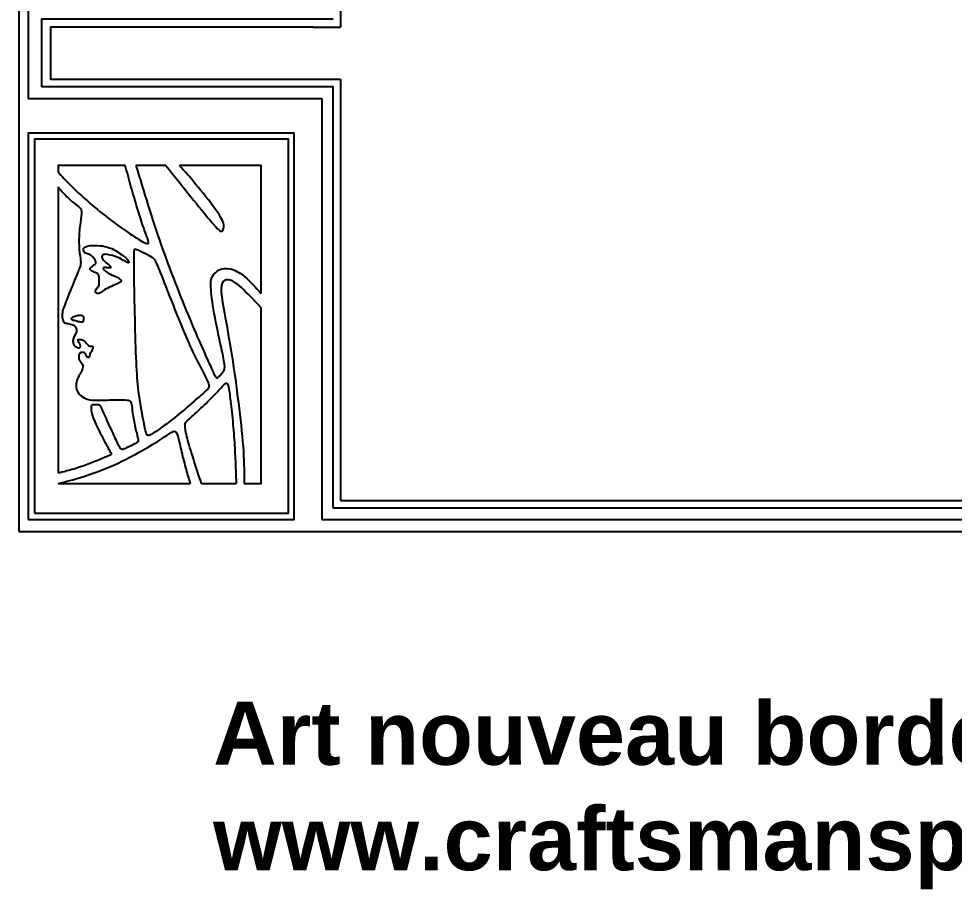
# Model space of a CAD drawing. Extents: x 0 to 80.9, y -7.4 to 60.
# Drawn here: x 0 to 19.25, y -7.36 to 10.54 of the extents above; entities that cross this region are included whole.
import ezdxf

# ---------------------------------------------------------------- set-up
doc = ezdxf.new("R2010")
doc.units = 0
doc.header["$MEASUREMENT"] = 0
doc.layers.get('0').update_dxf_attribs({"linetype": 'CONTINUOUS'})
doc.layers.add('LAYER_1', color=7, linetype='CONTINUOUS')

msp = doc.modelspace()

# ---------------------------------------------------------------- linework, layer by layer
at = {"layer": 'LAYER_1'}
for points in [[(0, 0), (38.497, 0), (38.497, 60.005), (0, 60.005), (0, 0)], [(0.196, 0.246), (5.665, 0.246), (5.665, 8.189), (0.196, 8.189), (0.196, 0.246)], [(0.322, 0.372), (5.554, 0.372), (5.554, 8.064), (0.322, 8.064), (0.322, 0.372)]]:
    msp.add_lwpolyline(points, close=True, dxfattribs=at)
for points in [[(6.623, 49.254), (6.623, 49.254), (6.623, 10.366), (6.623, 10.366)], [(0.196, 10.787), (0.196, 10.787), (0.196, 8.905), (0.196, 8.905)], [(0.467, 10.542), (0.467, 10.542), (6.468, 10.542), (6.468, 10.542)], [(0.467, 10.542), (0.467, 10.542), (0.467, 9.15), (0.467, 9.15)], [(6.059, 10.366), (6.059, 10.366), (6.623, 10.366), (6.623, 10.366)], [(6.059, 9.3), (6.059, 9.3), (6.623, 9.3), (6.623, 9.3)], [(6.623, 9.3), (6.623, 9.3), (6.623, 0.632), (6.623, 0.632)], [(0.467, 9.15), (0.467, 9.15), (6.237, 9.15), (6.237, 9.15)], [(6.237, 9.15), (6.237, 9.15), (6.468, 9.15), (6.468, 9.15)], [(6.468, 0.477), (6.468, 0.477), (6.468, 9.15), (6.468, 9.15)], [(0.196, 8.905), (0.196, 8.905), (6.237, 8.905), (6.237, 8.905)], [(6.237, 8.905), (6.237, 8.905), (6.237, 0.246), (6.237, 0.246)], [(3.026, 7.524), (3.026, 7.524), (2.411, 7.524), (2.411, 7.524)], [(0.811, 7.082), (0.811, 7.082), (0.811, 1.197), (0.811, 1.197)], [(0.811, 0.987), (0.811, 0.987), (3.528, 0.987), (3.528, 0.987)], [(3.76, 0.987), (3.76, 0.987), (4.475, 0.987), (4.475, 0.987)], [(6.623, 0.632), (6.623, 0.632), (31.795, 0.632), (31.795, 0.632)], [(31.968, 0.477), (31.968, 0.477), (6.468, 0.477), (6.468, 0.477)], [(6.237, 0.246), (6.237, 0.246), (32.199, 0.246), (32.199, 0.246)]]:
    msp.add_open_spline(points, degree=3, dxfattribs=at)
for points, knots in [([(6.059, 10.366), (6.059, 10.366), (0.651, 10.366), (0.651, 10.366), (0.651, 10.366), (0.651, 10.366), (0.651, 9.3), (0.651, 9.3), (0.651, 9.3), (0.651, 9.3), (6.059, 9.3), (6.059, 9.3)], [0, 0, 0, 0, 0.25, 0.25, 0.25, 0.25, 0.5, 0.5, 0.5, 0.5, 1, 1, 1, 1]), ([(2.191, 7.524), (2.191, 7.524), (0.811, 7.524), (0.811, 7.524), (0.811, 7.524), (0.811, 7.524), (0.811, 7.392), (0.811, 7.392)], [0, 0, 0, 0, 0.333333, 0.333333, 0.333333, 0.333333, 1, 1, 1, 1]), ([(0.811, 7.392), (0.886, 7.307), (0.962, 7.221), (1.081, 7.103), (1.081, 7.103), (1.2, 6.985), (1.363, 6.834), (1.545, 6.681), (1.545, 6.681), (1.727, 6.529), (1.928, 6.374), (2.1, 6.251), (2.1, 6.251), (2.273, 6.127), (2.417, 6.035), (2.505, 5.983), (2.505, 5.983), (2.593, 5.931), (2.624, 5.918), (2.645, 5.917), (2.645, 5.917), (2.666, 5.916), (2.677, 5.926), (2.666, 5.968), (2.666, 5.968), (2.656, 6.01), (2.624, 6.083), (2.571, 6.241), (2.571, 6.241), (2.518, 6.399), (2.442, 6.642), (2.375, 6.87), (2.375, 6.87), (2.309, 7.098), (2.25, 7.311), (2.191, 7.524)], [0, 0, 0, 0, 0.1, 0.1, 0.1, 0.1, 0.2, 0.2, 0.2, 0.2, 0.3, 0.3, 0.3, 0.3, 0.4, 0.4, 0.4, 0.4, 0.5, 0.5, 0.5, 0.5, 0.6, 0.6, 0.6, 0.6, 0.7, 0.7, 0.7, 0.7, 0.8, 0.8, 0.8, 0.8, 1, 1, 1, 1]), ([(2.411, 7.524), (2.574, 6.985), (2.737, 6.445), (2.925, 5.905), (2.925, 5.905), (3.114, 5.366), (3.327, 4.826), (3.511, 4.386), (3.511, 4.386), (3.695, 3.946), (3.85, 3.605), (3.937, 3.416), (3.937, 3.416), (4.023, 3.226), (4.042, 3.189), (4.058, 3.17), (4.058, 3.17), (4.074, 3.151), (4.086, 3.151), (4.113, 3.176), (4.113, 3.176), (4.141, 3.201), (4.182, 3.252), (4.209, 3.29), (4.209, 3.29), (4.235, 3.329), (4.245, 3.356), (4.235, 3.44), (4.235, 3.44), (4.224, 3.523), (4.193, 3.664), (4.148, 3.869), (4.148, 3.869), (4.103, 4.073), (4.044, 4.343), (4.008, 4.564), (4.008, 4.564), (3.971, 4.785), (3.957, 4.956), (3.954, 5.062), (3.954, 5.062), (3.952, 5.167), (3.963, 5.207), (3.991, 5.252), (3.991, 5.252), (4.019, 5.297), (4.065, 5.347), (4.127, 5.377), (4.127, 5.377), (4.189, 5.408), (4.266, 5.418), (4.353, 5.399), (4.353, 5.399), (4.44, 5.381), (4.536, 5.332), (4.644, 5.243), (4.644, 5.243), (4.751, 5.153), (4.87, 5.021), (4.99, 4.889)], [0, 0, 0, 0, 0.0625, 0.0625, 0.0625, 0.0625, 0.125, 0.125, 0.125, 0.125, 0.1875, 0.1875, 0.1875, 0.1875, 0.25, 0.25, 0.25, 0.25, 0.3125, 0.3125, 0.3125, 0.3125, 0.375, 0.375, 0.375, 0.375, 0.4375, 0.4375, 0.4375, 0.4375, 0.5, 0.5, 0.5, 0.5, 0.5625, 0.5625, 0.5625, 0.5625, 0.625, 0.625, 0.625, 0.625, 0.6875, 0.6875, 0.6875, 0.6875, 0.75, 0.75, 0.75, 0.75, 0.8125, 0.8125, 0.8125, 0.8125, 0.875, 0.875, 0.875, 0.875, 1, 1, 1, 1]), ([(3.026, 7.524), (3.383, 7.079), (3.741, 6.633), (3.932, 6.405), (3.932, 6.405), (4.124, 6.177), (4.149, 6.167), (4.169, 6.171), (4.169, 6.171), (4.189, 6.175), (4.203, 6.194), (4.213, 6.229), (4.213, 6.229), (4.222, 6.263), (4.226, 6.313), (4.19, 6.396), (4.19, 6.396), (4.153, 6.478), (4.076, 6.594), (3.952, 6.754), (3.952, 6.754), (3.829, 6.913), (3.66, 7.118), (3.545, 7.254), (3.545, 7.254), (3.43, 7.39), (3.369, 7.457), (3.308, 7.524)], [0, 0, 0, 0, 0.125, 0.125, 0.125, 0.125, 0.25, 0.25, 0.25, 0.25, 0.375, 0.375, 0.375, 0.375, 0.5, 0.5, 0.5, 0.5, 0.625, 0.625, 0.625, 0.625, 0.75, 0.75, 0.75, 0.75, 1, 1, 1, 1]), ([(4.99, 4.889), (4.99, 4.889), (4.99, 7.524), (4.99, 7.524), (4.99, 7.524), (4.99, 7.524), (3.308, 7.524), (3.308, 7.524)], [0, 0, 0, 0, 0.333333, 0.333333, 0.333333, 0.333333, 1, 1, 1, 1]), ([(0.811, 7.082), (0.862, 7.021), (0.913, 6.961), (0.968, 6.904), (0.968, 6.904), (1.024, 6.848), (1.085, 6.795), (1.136, 6.754), (1.136, 6.754), (1.187, 6.713), (1.229, 6.682), (1.254, 6.659), (1.254, 6.659), (1.278, 6.636), (1.286, 6.621), (1.289, 6.588), (1.289, 6.588), (1.292, 6.555), (1.291, 6.505), (1.281, 6.43), (1.281, 6.43), (1.272, 6.356), (1.254, 6.258), (1.246, 6.145), (1.246, 6.145), (1.237, 6.032), (1.238, 5.904), (1.246, 5.8), (1.246, 5.8), (1.254, 5.696), (1.269, 5.616), (1.274, 5.563), (1.274, 5.563), (1.279, 5.51), (1.275, 5.485), (1.257, 5.432), (1.257, 5.432), (1.238, 5.378), (1.206, 5.297), (1.151, 5.163), (1.151, 5.163), (1.096, 5.029), (1.019, 4.843), (0.97, 4.72), (0.97, 4.72), (0.922, 4.597), (0.902, 4.538), (0.895, 4.484), (0.895, 4.484), (0.889, 4.43), (0.897, 4.382), (0.905, 4.35), (0.905, 4.35), (0.913, 4.318), (0.923, 4.302), (0.945, 4.292), (0.945, 4.292), (0.968, 4.282), (1.003, 4.276), (1.039, 4.269), (1.039, 4.269), (1.074, 4.262), (1.11, 4.252), (1.133, 4.239), (1.133, 4.239), (1.157, 4.226), (1.168, 4.209), (1.177, 4.189), (1.177, 4.189), (1.186, 4.169), (1.192, 4.145), (1.19, 4.122), (1.19, 4.122), (1.188, 4.1), (1.178, 4.079), (1.165, 4.054), (1.165, 4.054), (1.152, 4.028), (1.136, 3.999), (1.127, 3.973), (1.127, 3.973), (1.118, 3.947), (1.116, 3.924), (1.117, 3.901), (1.117, 3.901), (1.117, 3.879), (1.12, 3.857), (1.133, 3.838), (1.133, 3.838), (1.145, 3.819), (1.167, 3.804), (1.189, 3.792), (1.189, 3.792), (1.211, 3.78), (1.233, 3.771), (1.248, 3.776), (1.248, 3.776), (1.264, 3.781), (1.272, 3.798), (1.271, 3.816), (1.271, 3.816), (1.271, 3.833), (1.261, 3.85), (1.249, 3.87), (1.249, 3.87), (1.236, 3.89), (1.221, 3.915), (1.219, 3.929), (1.219, 3.929), (1.216, 3.943), (1.228, 3.947), (1.248, 3.947), (1.248, 3.947), (1.269, 3.947), (1.298, 3.943), (1.324, 3.93), (1.324, 3.93), (1.349, 3.917), (1.371, 3.895), (1.39, 3.873), (1.39, 3.873), (1.408, 3.851), (1.422, 3.829), (1.438, 3.817), (1.438, 3.817), (1.454, 3.806), (1.471, 3.805), (1.485, 3.806), (1.485, 3.806), (1.5, 3.808), (1.512, 3.812), (1.52, 3.807), (1.52, 3.807), (1.527, 3.802), (1.529, 3.787), (1.524, 3.767), (1.524, 3.767), (1.52, 3.747), (1.508, 3.722), (1.495, 3.7), (1.495, 3.7), (1.481, 3.678), (1.465, 3.659), (1.46, 3.641), (1.46, 3.641), (1.454, 3.622), (1.458, 3.603), (1.455, 3.59), (1.455, 3.59), (1.452, 3.577), (1.441, 3.569), (1.429, 3.573), (1.429, 3.573), (1.417, 3.576), (1.404, 3.589), (1.394, 3.608), (1.394, 3.608), (1.384, 3.626), (1.378, 3.649), (1.363, 3.664), (1.363, 3.664), (1.348, 3.678), (1.325, 3.684), (1.304, 3.682), (1.304, 3.682), (1.282, 3.68), (1.262, 3.67), (1.251, 3.655), (1.251, 3.655), (1.239, 3.641), (1.236, 3.622), (1.235, 3.601), (1.235, 3.601), (1.233, 3.58), (1.233, 3.557), (1.246, 3.532), (1.246, 3.532), (1.259, 3.507), (1.285, 3.479), (1.302, 3.453), (1.302, 3.453), (1.319, 3.426), (1.326, 3.4), (1.32, 3.367), (1.32, 3.367), (1.314, 3.333), (1.294, 3.292), (1.272, 3.254), (1.272, 3.254), (1.251, 3.216), (1.228, 3.18), (1.211, 3.136), (1.211, 3.136), (1.193, 3.092), (1.182, 3.038), (1.182, 2.99), (1.182, 2.99), (1.183, 2.942), (1.196, 2.899), (1.219, 2.86), (1.219, 2.86), (1.242, 2.821), (1.275, 2.785), (1.323, 2.757), (1.323, 2.757), (1.37, 2.729), (1.432, 2.708), (1.525, 2.7), (1.525, 2.7), (1.619, 2.693), (1.745, 2.699), (1.869, 2.703), (1.869, 2.703), (1.993, 2.706), (2.117, 2.706), (2.186, 2.704), (2.186, 2.704), (2.256, 2.702), (2.272, 2.697), (2.286, 2.685), (2.286, 2.685), (2.301, 2.673), (2.314, 2.653), (2.322, 2.615), (2.322, 2.615), (2.33, 2.576), (2.332, 2.519), (2.344, 2.434), (2.344, 2.434), (2.355, 2.349), (2.376, 2.237), (2.397, 2.143), (2.397, 2.143), (2.418, 2.049), (2.439, 1.973), (2.449, 1.925), (2.449, 1.925), (2.46, 1.878), (2.46, 1.859), (2.453, 1.845), (2.453, 1.845), (2.446, 1.832), (2.433, 1.823), (2.402, 1.807), (2.402, 1.807), (2.371, 1.791), (2.323, 1.767), (2.28, 1.746), (2.28, 1.746), (2.237, 1.726), (2.199, 1.709), (2.173, 1.698), (2.173, 1.698), (2.146, 1.687), (2.13, 1.682), (2.116, 1.688), (2.116, 1.688), (2.101, 1.693), (2.088, 1.71), (2.06, 1.762), (2.06, 1.762), (2.033, 1.815), (1.992, 1.903), (1.94, 2.017), (1.94, 2.017), (1.888, 2.132), (1.824, 2.273), (1.778, 2.374), (1.778, 2.374), (1.732, 2.476), (1.704, 2.537), (1.684, 2.569), (1.684, 2.569), (1.664, 2.6), (1.653, 2.601), (1.628, 2.602), (1.628, 2.602), (1.603, 2.603), (1.566, 2.604), (1.541, 2.603), (1.541, 2.603), (1.516, 2.602), (1.503, 2.599), (1.496, 2.589), (1.496, 2.589), (1.488, 2.578), (1.486, 2.56), (1.488, 2.522), (1.488, 2.522), (1.49, 2.484), (1.497, 2.425), (1.534, 2.329), (1.534, 2.329), (1.571, 2.232), (1.639, 2.097), (1.701, 1.977), (1.701, 1.977), (1.763, 1.857), (1.82, 1.751), (1.855, 1.688), (1.855, 1.688), (1.89, 1.626), (1.903, 1.606), (1.905, 1.592), (1.905, 1.592), (1.906, 1.578), (1.894, 1.571), (1.834, 1.546), (1.834, 1.546), (1.774, 1.52), (1.665, 1.476), (1.569, 1.437), (1.569, 1.437), (1.474, 1.399), (1.391, 1.365), (1.291, 1.332), (1.291, 1.332), (1.19, 1.298), (1.072, 1.265), (0.989, 1.242), (0.989, 1.242), (0.906, 1.22), (0.859, 1.208), (0.811, 1.197)], [0, 0, 0, 0, 0.012195, 0.012195, 0.012195, 0.012195, 0.02439, 0.02439, 0.02439, 0.02439, 0.036585, 0.036585, 0.036585, 0.036585, 0.04878, 0.04878, 0.04878, 0.04878, 0.060976, 0.060976, 0.060976, 0.060976, 0.073171, 0.073171, 0.073171, 0.073171, 0.085366, 0.085366, 0.085366, 0.085366, 0.097561, 0.097561, 0.097561, 0.097561, 0.109756, 0.109756, 0.109756, 0.109756, 0.121951, 0.121951, 0.121951, 0.121951, 0.134146, 0.134146, 0.134146, 0.134146, 0.146341, 0.146341, 0.146341, 0.146341, 0.158537, 0.158537, 0.158537, 0.158537, 0.170732, 0.170732, 0.170732, 0.170732, 0.182927, 0.182927, 0.182927, 0.182927, 0.195122, 0.195122, 0.195122, 0.195122, 0.207317, 0.207317, 0.207317, 0.207317, 0.219512, 0.219512, 0.219512, 0.219512, 0.231707, 0.231707, 0.231707, 0.231707, 0.243902, 0.243902, 0.243902, 0.243902, 0.256098, 0.256098, 0.256098, 0.256098, 0.268293, 0.268293, 0.268293, 0.268293, 0.280488, 0.280488, 0.280488, 0.280488, 0.292683, 0.292683, 0.292683, 0.292683, 0.304878, 0.304878, 0.304878, 0.304878, 0.317073, 0.317073, 0.317073, 0.317073, 0.329268, 0.329268, 0.329268, 0.329268, 0.341463, 0.341463, 0.341463, 0.341463, 0.353659, 0.353659, 0.353659, 0.353659, 0.365854, 0.365854, 0.365854, 0.365854, 0.378049, 0.378049, 0.378049, 0.378049, 0.390244, 0.390244, 0.390244, 0.390244, 0.402439, 0.402439, 0.402439, 0.402439, 0.414634, 0.414634, 0.414634, 0.414634, 0.426829, 0.426829, 0.426829, 0.426829, 0.439024, 0.439024, 0.439024, 0.439024, 0.45122, 0.45122, 0.45122, 0.45122, 0.463415, 0.463415, 0.463415, 0.463415, 0.47561, 0.47561, 0.47561, 0.47561, 0.487805, 0.487805, 0.487805, 0.487805, 0.5, 0.5, 0.5, 0.5, 0.512195, 0.512195, 0.512195, 0.512195, 0.52439, 0.52439, 0.52439, 0.52439, 0.536585, 0.536585, 0.536585, 0.536585, 0.54878, 0.54878, 0.54878, 0.54878, 0.560976, 0.560976, 0.560976, 0.560976, 0.573171, 0.573171, 0.573171, 0.573171, 0.585366, 0.585366, 0.585366, 0.585366, 0.597561, 0.597561, 0.597561, 0.597561, 0.609756, 0.609756, 0.609756, 0.609756, 0.621951, 0.621951, 0.621951, 0.621951, 0.634146, 0.634146, 0.634146, 0.634146, 0.646341, 0.646341, 0.646341, 0.646341, 0.658537, 0.658537, 0.658537, 0.658537, 0.670732, 0.670732, 0.670732, 0.670732, 0.682927, 0.682927, 0.682927, 0.682927, 0.695122, 0.695122, 0.695122, 0.695122, 0.707317, 0.707317, 0.707317, 0.707317, 0.719512, 0.719512, 0.719512, 0.719512, 0.731707, 0.731707, 0.731707, 0.731707, 0.743902, 0.743902, 0.743902, 0.743902, 0.756098, 0.756098, 0.756098, 0.756098, 0.768293, 0.768293, 0.768293, 0.768293, 0.780488, 0.780488, 0.780488, 0.780488, 0.792683, 0.792683, 0.792683, 0.792683, 0.804878, 0.804878, 0.804878, 0.804878, 0.817073, 0.817073, 0.817073, 0.817073, 0.829268, 0.829268, 0.829268, 0.829268, 0.841463, 0.841463, 0.841463, 0.841463, 0.853659, 0.853659, 0.853659, 0.853659, 0.865854, 0.865854, 0.865854, 0.865854, 0.878049, 0.878049, 0.878049, 0.878049, 0.890244, 0.890244, 0.890244, 0.890244, 0.902439, 0.902439, 0.902439, 0.902439, 0.914634, 0.914634, 0.914634, 0.914634, 0.926829, 0.926829, 0.926829, 0.926829, 0.939024, 0.939024, 0.939024, 0.939024, 0.95122, 0.95122, 0.95122, 0.95122, 0.963415, 0.963415, 0.963415, 0.963415, 0.97561, 0.97561, 0.97561, 0.97561, 1, 1, 1, 1]), ([(2.059, 5.73), (2.016, 5.76), (1.969, 5.792), (1.913, 5.817), (1.913, 5.817), (1.857, 5.841), (1.793, 5.858), (1.725, 5.869), (1.725, 5.869), (1.656, 5.879), (1.583, 5.883), (1.519, 5.88), (1.519, 5.88), (1.454, 5.876), (1.397, 5.866), (1.366, 5.847), (1.366, 5.847), (1.335, 5.829), (1.329, 5.803), (1.331, 5.782), (1.331, 5.782), (1.332, 5.76), (1.341, 5.743), (1.352, 5.733), (1.352, 5.733), (1.363, 5.722), (1.377, 5.718), (1.397, 5.713), (1.397, 5.713), (1.416, 5.708), (1.441, 5.702), (1.465, 5.689), (1.465, 5.689), (1.489, 5.676), (1.512, 5.657), (1.532, 5.633), (1.532, 5.633), (1.553, 5.61), (1.569, 5.583), (1.578, 5.561), (1.578, 5.561), (1.587, 5.539), (1.588, 5.522), (1.586, 5.513), (1.586, 5.513), (1.584, 5.503), (1.579, 5.5), (1.563, 5.489), (1.563, 5.489), (1.548, 5.478), (1.522, 5.459), (1.504, 5.445), (1.504, 5.445), (1.486, 5.43), (1.475, 5.421), (1.47, 5.411), (1.47, 5.411), (1.465, 5.4), (1.466, 5.389), (1.475, 5.378), (1.475, 5.378), (1.485, 5.366), (1.503, 5.354), (1.529, 5.343), (1.529, 5.343), (1.554, 5.331), (1.587, 5.319), (1.607, 5.309), (1.607, 5.309), (1.628, 5.298), (1.638, 5.289), (1.645, 5.27), (1.645, 5.27), (1.651, 5.25), (1.656, 5.221), (1.657, 5.184), (1.657, 5.184), (1.658, 5.147), (1.656, 5.102), (1.652, 5.075), (1.652, 5.075), (1.649, 5.048), (1.644, 5.039), (1.634, 5.027), (1.634, 5.027), (1.624, 5.014), (1.608, 4.998), (1.597, 4.983), (1.597, 4.983), (1.586, 4.969), (1.579, 4.955), (1.577, 4.943), (1.577, 4.943), (1.576, 4.931), (1.58, 4.92), (1.588, 4.911), (1.588, 4.911), (1.596, 4.902), (1.609, 4.894), (1.624, 4.892), (1.624, 4.892), (1.64, 4.891), (1.66, 4.896), (1.682, 4.909), (1.682, 4.909), (1.704, 4.923), (1.728, 4.943), (1.766, 4.967), (1.766, 4.967), (1.804, 4.99), (1.855, 5.016), (1.906, 5.039), (1.906, 5.039), (1.957, 5.063), (2.009, 5.084), (2.042, 5.098), (2.042, 5.098), (2.075, 5.113), (2.09, 5.12), (2.098, 5.13), (2.098, 5.13), (2.106, 5.139), (2.107, 5.152), (2.102, 5.165), (2.102, 5.165), (2.096, 5.178), (2.083, 5.192), (2.058, 5.207), (2.058, 5.207), (2.032, 5.223), (1.993, 5.239), (1.947, 5.261), (1.947, 5.261), (1.901, 5.282), (1.848, 5.307), (1.811, 5.331), (1.811, 5.331), (1.774, 5.355), (1.753, 5.377), (1.743, 5.39), (1.743, 5.39), (1.732, 5.404), (1.733, 5.408), (1.736, 5.413), (1.736, 5.413), (1.739, 5.418), (1.745, 5.423), (1.763, 5.425), (1.763, 5.425), (1.781, 5.426), (1.811, 5.423), (1.835, 5.422), (1.835, 5.422), (1.859, 5.42), (1.877, 5.42), (1.886, 5.422), (1.886, 5.422), (1.896, 5.424), (1.896, 5.43), (1.89, 5.44), (1.89, 5.44), (1.884, 5.451), (1.87, 5.466), (1.846, 5.488), (1.846, 5.488), (1.821, 5.51), (1.784, 5.537), (1.758, 5.565), (1.758, 5.565), (1.731, 5.592), (1.714, 5.618), (1.71, 5.64), (1.71, 5.64), (1.707, 5.662), (1.716, 5.68), (1.734, 5.689), (1.734, 5.689), (1.752, 5.698), (1.779, 5.7), (1.819, 5.695), (1.819, 5.695), (1.859, 5.69), (1.913, 5.679), (1.966, 5.662), (1.966, 5.662), (2.018, 5.645), (2.069, 5.622), (2.113, 5.598), (2.113, 5.598), (2.158, 5.575), (2.197, 5.549), (2.222, 5.537), (2.222, 5.537), (2.247, 5.524), (2.258, 5.523), (2.266, 5.529), (2.266, 5.529), (2.273, 5.535), (2.276, 5.547), (2.261, 5.567), (2.261, 5.567), (2.246, 5.587), (2.212, 5.615), (2.176, 5.644), (2.176, 5.644), (2.14, 5.672), (2.102, 5.7), (2.059, 5.73)], [0, 0, 0, 0, 0.018868, 0.018868, 0.018868, 0.018868, 0.037736, 0.037736, 0.037736, 0.037736, 0.056604, 0.056604, 0.056604, 0.056604, 0.075472, 0.075472, 0.075472, 0.075472, 0.09434, 0.09434, 0.09434, 0.09434, 0.113208, 0.113208, 0.113208, 0.113208, 0.132075, 0.132075, 0.132075, 0.132075, 0.150943, 0.150943, 0.150943, 0.150943, 0.169811, 0.169811, 0.169811, 0.169811, 0.188679, 0.188679, 0.188679, 0.188679, 0.207547, 0.207547, 0.207547, 0.207547, 0.226415, 0.226415, 0.226415, 0.226415, 0.245283, 0.245283, 0.245283, 0.245283, 0.264151, 0.264151, 0.264151, 0.264151, 0.283019, 0.283019, 0.283019, 0.283019, 0.301887, 0.301887, 0.301887, 0.301887, 0.320755, 0.320755, 0.320755, 0.320755, 0.339623, 0.339623, 0.339623, 0.339623, 0.358491, 0.358491, 0.358491, 0.358491, 0.377358, 0.377358, 0.377358, 0.377358, 0.396226, 0.396226, 0.396226, 0.396226, 0.415094, 0.415094, 0.415094, 0.415094, 0.433962, 0.433962, 0.433962, 0.433962, 0.45283, 0.45283, 0.45283, 0.45283, 0.471698, 0.471698, 0.471698, 0.471698, 0.490566, 0.490566, 0.490566, 0.490566, 0.509434, 0.509434, 0.509434, 0.509434, 0.528302, 0.528302, 0.528302, 0.528302, 0.54717, 0.54717, 0.54717, 0.54717, 0.566038, 0.566038, 0.566038, 0.566038, 0.584906, 0.584906, 0.584906, 0.584906, 0.603774, 0.603774, 0.603774, 0.603774, 0.622642, 0.622642, 0.622642, 0.622642, 0.641509, 0.641509, 0.641509, 0.641509, 0.660377, 0.660377, 0.660377, 0.660377, 0.679245, 0.679245, 0.679245, 0.679245, 0.698113, 0.698113, 0.698113, 0.698113, 0.716981, 0.716981, 0.716981, 0.716981, 0.735849, 0.735849, 0.735849, 0.735849, 0.754717, 0.754717, 0.754717, 0.754717, 0.773585, 0.773585, 0.773585, 0.773585, 0.792453, 0.792453, 0.792453, 0.792453, 0.811321, 0.811321, 0.811321, 0.811321, 0.830189, 0.830189, 0.830189, 0.830189, 0.849057, 0.849057, 0.849057, 0.849057, 0.867925, 0.867925, 0.867925, 0.867925, 0.886792, 0.886792, 0.886792, 0.886792, 0.90566, 0.90566, 0.90566, 0.90566, 0.924528, 0.924528, 0.924528, 0.924528, 0.943396, 0.943396, 0.943396, 0.943396, 0.962264, 0.962264, 0.962264, 0.962264, 1, 1, 1, 1]), ([(3.438, 4.014), (3.359, 4.202), (3.239, 4.494), (3.135, 4.755), (3.135, 4.755), (3.031, 5.015), (2.943, 5.243), (2.888, 5.381), (2.888, 5.381), (2.833, 5.518), (2.811, 5.565), (2.788, 5.597), (2.788, 5.597), (2.764, 5.629), (2.739, 5.646), (2.683, 5.675), (2.683, 5.675), (2.627, 5.705), (2.54, 5.748), (2.487, 5.773), (2.487, 5.773), (2.434, 5.798), (2.414, 5.806), (2.4, 5.808), (2.4, 5.808), (2.386, 5.81), (2.377, 5.807), (2.375, 5.674), (2.375, 5.674), (2.372, 5.541), (2.375, 5.279), (2.38, 4.973), (2.38, 4.973), (2.386, 4.668), (2.393, 4.32), (2.402, 4.013), (2.402, 4.013), (2.411, 3.706), (2.421, 3.44), (2.435, 3.232), (2.435, 3.232), (2.448, 3.024), (2.465, 2.874), (2.492, 2.699), (2.492, 2.699), (2.519, 2.525), (2.557, 2.328), (2.581, 2.205), (2.581, 2.205), (2.605, 2.083), (2.616, 2.036), (2.628, 2.007), (2.628, 2.007), (2.64, 1.978), (2.653, 1.968), (2.678, 1.972), (2.678, 1.972), (2.702, 1.976), (2.738, 1.995), (2.827, 2.056), (2.827, 2.056), (2.917, 2.118), (3.06, 2.221), (3.203, 2.335), (3.203, 2.335), (3.346, 2.449), (3.49, 2.573), (3.605, 2.673), (3.605, 2.673), (3.721, 2.773), (3.809, 2.848), (3.858, 2.896), (3.858, 2.896), (3.907, 2.944), (3.917, 2.964), (3.917, 2.99), (3.917, 2.99), (3.916, 3.016), (3.905, 3.048), (3.849, 3.161), (3.849, 3.161), (3.793, 3.274), (3.693, 3.468), (3.624, 3.606), (3.624, 3.606), (3.555, 3.744), (3.517, 3.826), (3.438, 4.014)], [0, 0, 0, 0, 0.043478, 0.043478, 0.043478, 0.043478, 0.086957, 0.086957, 0.086957, 0.086957, 0.130435, 0.130435, 0.130435, 0.130435, 0.173913, 0.173913, 0.173913, 0.173913, 0.217391, 0.217391, 0.217391, 0.217391, 0.26087, 0.26087, 0.26087, 0.26087, 0.304348, 0.304348, 0.304348, 0.304348, 0.347826, 0.347826, 0.347826, 0.347826, 0.391304, 0.391304, 0.391304, 0.391304, 0.434783, 0.434783, 0.434783, 0.434783, 0.478261, 0.478261, 0.478261, 0.478261, 0.521739, 0.521739, 0.521739, 0.521739, 0.565217, 0.565217, 0.565217, 0.565217, 0.608696, 0.608696, 0.608696, 0.608696, 0.652174, 0.652174, 0.652174, 0.652174, 0.695652, 0.695652, 0.695652, 0.695652, 0.73913, 0.73913, 0.73913, 0.73913, 0.782609, 0.782609, 0.782609, 0.782609, 0.826087, 0.826087, 0.826087, 0.826087, 0.869565, 0.869565, 0.869565, 0.869565, 0.913043, 0.913043, 0.913043, 0.913043, 1, 1, 1, 1]), ([(4.99, 4.6), (4.839, 4.757), (4.689, 4.914), (4.581, 5.012), (4.581, 5.012), (4.473, 5.111), (4.408, 5.15), (4.35, 5.166), (4.35, 5.166), (4.291, 5.182), (4.239, 5.173), (4.205, 5.136), (4.205, 5.136), (4.172, 5.098), (4.157, 5.031), (4.166, 4.917), (4.166, 4.917), (4.174, 4.803), (4.205, 4.642), (4.25, 4.397), (4.25, 4.397), (4.295, 4.151), (4.354, 3.82), (4.404, 3.494), (4.404, 3.494), (4.454, 3.168), (4.496, 2.846), (4.534, 2.53), (4.534, 2.53), (4.571, 2.214), (4.605, 1.905), (4.622, 1.649), (4.622, 1.649), (4.638, 1.392), (4.638, 1.189), (4.638, 0.987)], [0, 0, 0, 0, 0.1, 0.1, 0.1, 0.1, 0.2, 0.2, 0.2, 0.2, 0.3, 0.3, 0.3, 0.3, 0.4, 0.4, 0.4, 0.4, 0.5, 0.5, 0.5, 0.5, 0.6, 0.6, 0.6, 0.6, 0.7, 0.7, 0.7, 0.7, 0.8, 0.8, 0.8, 0.8, 1, 1, 1, 1]), ([(1.157, 4.421), (1.186, 4.431), (1.214, 4.437), (1.244, 4.439), (1.244, 4.439), (1.273, 4.44), (1.304, 4.436), (1.322, 4.425), (1.322, 4.425), (1.339, 4.414), (1.343, 4.395), (1.342, 4.373), (1.342, 4.373), (1.341, 4.351), (1.335, 4.326), (1.32, 4.315), (1.32, 4.315), (1.304, 4.305), (1.28, 4.308), (1.253, 4.314), (1.253, 4.314), (1.226, 4.32), (1.198, 4.329), (1.169, 4.336), (1.169, 4.336), (1.141, 4.343), (1.112, 4.35), (1.095, 4.357), (1.095, 4.357), (1.078, 4.364), (1.072, 4.373), (1.084, 4.384), (1.084, 4.384), (1.096, 4.396), (1.127, 4.41), (1.157, 4.421)], [0, 0, 0, 0, 0.1, 0.1, 0.1, 0.1, 0.2, 0.2, 0.2, 0.2, 0.3, 0.3, 0.3, 0.3, 0.4, 0.4, 0.4, 0.4, 0.5, 0.5, 0.5, 0.5, 0.6, 0.6, 0.6, 0.6, 0.7, 0.7, 0.7, 0.7, 0.8, 0.8, 0.8, 0.8, 1, 1, 1, 1]), ([(4.638, 0.987), (4.638, 0.987), (4.99, 0.987), (4.99, 0.987), (4.99, 0.987), (4.99, 0.987), (4.99, 4.6), (4.99, 4.6)], [0, 0, 0, 0, 0.333333, 0.333333, 0.333333, 0.333333, 1, 1, 1, 1]), ([(3.76, 0.987), (3.701, 1.164), (3.643, 1.342), (3.593, 1.5), (3.593, 1.5), (3.542, 1.658), (3.501, 1.796), (3.47, 1.912), (3.47, 1.912), (3.44, 2.028), (3.421, 2.122), (3.422, 2.179), (3.422, 2.179), (3.423, 2.235), (3.444, 2.254), (3.508, 2.311), (3.508, 2.311), (3.572, 2.369), (3.678, 2.465), (3.78, 2.561), (3.78, 2.561), (3.881, 2.658), (3.977, 2.754), (4.053, 2.833), (4.053, 2.833), (4.128, 2.913), (4.182, 2.975), (4.22, 3.012), (4.22, 3.012), (4.258, 3.049), (4.279, 3.059), (4.294, 3.036), (4.294, 3.036), (4.31, 3.013), (4.32, 2.957), (4.335, 2.856), (4.335, 2.856), (4.35, 2.756), (4.369, 2.612), (4.385, 2.451), (4.385, 2.451), (4.402, 2.29), (4.417, 2.112), (4.428, 1.951), (4.428, 1.951), (4.44, 1.79), (4.448, 1.645), (4.455, 1.487), (4.455, 1.487), (4.463, 1.33), (4.469, 1.158), (4.475, 0.987)], [0, 0, 0, 0, 0.071429, 0.071429, 0.071429, 0.071429, 0.142857, 0.142857, 0.142857, 0.142857, 0.214286, 0.214286, 0.214286, 0.214286, 0.285714, 0.285714, 0.285714, 0.285714, 0.357143, 0.357143, 0.357143, 0.357143, 0.428571, 0.428571, 0.428571, 0.428571, 0.5, 0.5, 0.5, 0.5, 0.571429, 0.571429, 0.571429, 0.571429, 0.642857, 0.642857, 0.642857, 0.642857, 0.714286, 0.714286, 0.714286, 0.714286, 0.785714, 0.785714, 0.785714, 0.785714, 0.857143, 0.857143, 0.857143, 0.857143, 1, 1, 1, 1]), ([(0.811, 0.987), (0.966, 1.024), (1.121, 1.062), (1.317, 1.125), (1.317, 1.125), (1.514, 1.187), (1.752, 1.275), (1.968, 1.37), (1.968, 1.37), (2.183, 1.465), (2.376, 1.568), (2.543, 1.663), (2.543, 1.663), (2.71, 1.758), (2.852, 1.846), (2.953, 1.911), (2.953, 1.911), (3.053, 1.976), (3.112, 2.018), (3.151, 2.04), (3.151, 2.04), (3.191, 2.062), (3.212, 2.064), (3.23, 2.049), (3.23, 2.049), (3.248, 2.034), (3.262, 2.003), (3.281, 1.933), (3.281, 1.933), (3.3, 1.863), (3.323, 1.754), (3.351, 1.634), (3.351, 1.634), (3.379, 1.514), (3.413, 1.382), (3.443, 1.272), (3.443, 1.272), (3.473, 1.162), (3.501, 1.074), (3.528, 0.987)], [0, 0, 0, 0, 0.090909, 0.090909, 0.090909, 0.090909, 0.181818, 0.181818, 0.181818, 0.181818, 0.272727, 0.272727, 0.272727, 0.272727, 0.363636, 0.363636, 0.363636, 0.363636, 0.454545, 0.454545, 0.454545, 0.454545, 0.545455, 0.545455, 0.545455, 0.545455, 0.636364, 0.636364, 0.636364, 0.636364, 0.727273, 0.727273, 0.727273, 0.727273, 0.818182, 0.818182, 0.818182, 0.818182, 1, 1, 1, 1])]:
    msp.add_open_spline(points, degree=3, knots=knots, dxfattribs=at)

# ---------------------------------------------------------------- texts
at = {"insert": (4, -3.5), "char_height": 1.3, "width": 75.5, "attachment_point": 1}
msp.add_mtext('\\fArial|b1|i0|c0|p34;Art nouveau border\\Pwww.craftsmanspace.com}', dxfattribs=at)

doc.saveas('drawing.dxf')
